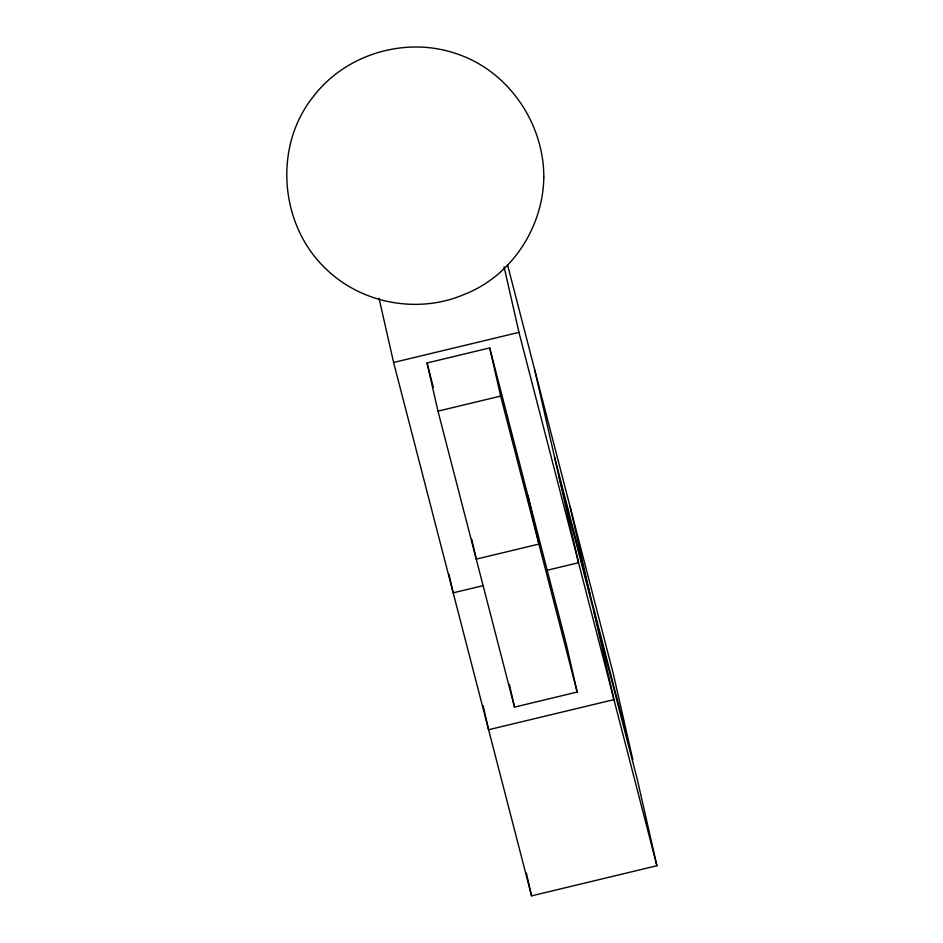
<?xml version="1.0" encoding="UTF-8"?>
<svg xmlns="http://www.w3.org/2000/svg" width="943" height="943" viewBox="0 0 943 943"><rect width="100%" height="100%" fill="white"/><g stroke="black" fill="none" stroke-linecap="round" stroke-linejoin="round"><path stroke-width="1.41" d="M393.608 362.477L518.968 332.372L656.906 865.745L531.557 895.85L393.608 362.477L379.015 298.259M427.026 362.972L489.7 347.92L566.248 643.892L577.187 692.056L514.513 707.109L437.976 411.136L427.026 362.972L433.285 387.16M437.976 411.136L500.65 396.084L577.187 692.056M483.099 585.65L453.182 592.829L448.986 574.334M547.199 570.256L578.542 562.723L534.764 370.069M507.546 264.842L613.127 673.09L632.847 759.881L554.484 456.86M558.822 475.932L637.185 778.953L656.906 865.745M570.161 506.969L589.882 593.76M594.22 612.832L613.94 699.635L488.592 729.729L483.099 705.541M504.045 266.728L518.968 332.372M527.974 495.9L538.924 544.076L476.239 559.128L471.736 539.29M489.7 347.92L500.65 396.084M509.361 684.441L514.513 707.109M526.383 873.088L531.557 895.85M543.805 177.331C543.074 227.452 511.554 275.993 464.439 294.334C418.268 314.314 361.381 303.776 325.535 268.484C279.564 224.74 273.281 146.283 313.312 96.634C345.374 54.152 405.16 36.4 455.434 53.386C507.747 70.03 544.028 122.849 543.805 177.331"/></g></svg>
